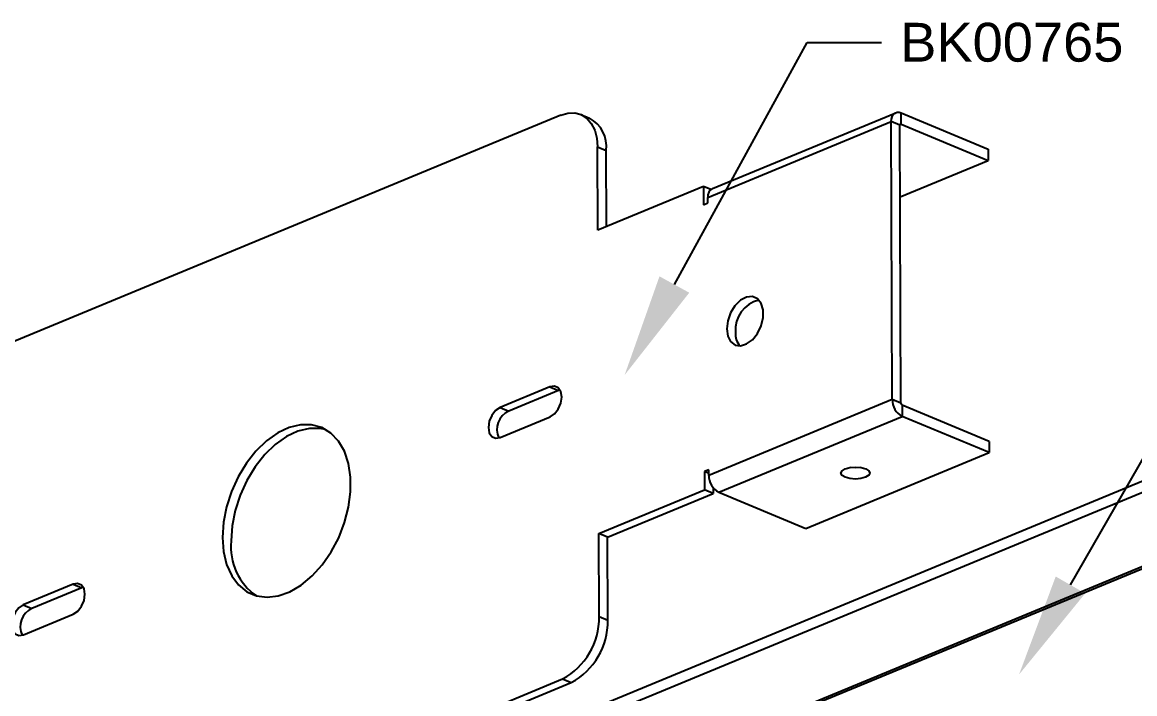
# Model space of a CAD drawing. Extents: x -1.2 to 24.5, y -10.7 to 0.
# Drawn here: x 14.34 to 19.73, y -6.88 to -3.63 of the extents above; entities that cross this region are included whole.
import ezdxf
from ezdxf import colors
from ezdxf.entities.mleader import LeaderData, LeaderLine
from ezdxf.math import Vec2, Vec3

# ---------------------------------------------------------------- set-up
doc = ezdxf.new("R2010")
doc.units = 0
doc.header["$LTSCALE"] = 0.5
doc.header["$MEASUREMENT"] = 0
doc.layers.add('Brackets', color=181, linetype='CONTINUOUS')
doc.layers.add('FAB DWG', color=221, linetype='CONTINUOUS')
doc.styles.get("Standard").update_dxf_attribs({"font": 'arial.ttf'})

msp = doc.modelspace()

# ---------------------------------------------------------------- linework, layer by layer
at = {"layer": 'Brackets', "linetype": 'Continuous', "transparency": 16777216}
for p, q in [((16.9476, -4.0805), (14.284, -5.1823)), ((17.0443, -4.0772), (17.0864, -4.0947)), ((17.6819, -4.4357), (18.5698, -4.0685)), ((18.5957, -4.1239), (18.5955, -4.0694)), ((18.5955, -4.0694), (19.0176, -4.2449)), ((17.6601, -4.4786), (18.548, -4.1113)), ((18.5524, -5.4575), (18.548, -4.1113)), ((18.5901, -4.1288), (18.548, -4.1113)), ((18.5945, -5.475), (18.5901, -4.1288)), ((18.5957, -4.1239), (18.5906, -4.126)), ((18.5957, -4.1239), (19.0178, -4.2993)), ((17.1272, -4.6372), (17.1259, -4.2346)), ((17.1259, -4.2346), (17.168, -4.2521)), ((17.1692, -4.6199), (17.168, -4.2521)), ((19.0176, -4.2449), (19.0178, -4.2993)), ((18.5912, -4.4758), (19.0178, -4.2993)), ((17.6387, -4.4256), (17.1272, -4.6372)), ((17.6387, -4.4256), (17.639, -4.5146)), ((17.6743, -4.4405), (17.6387, -4.4256)), ((17.639, -4.5146), (17.6602, -4.5058)), ((17.6602, -4.5058), (17.6601, -4.4786)), ((16.895, -5.3962), (16.6535, -5.4961)), ((16.9371, -5.4137), (16.6956, -5.5136)), ((16.895, -5.3962), (16.9371, -5.4137)), ((16.9438, -5.4114), (16.9371, -5.4137)), ((18.5524, -5.4575), (17.6645, -5.8248)), ((18.5945, -5.475), (18.5524, -5.4575)), ((18.6001, -5.4846), (18.6003, -5.539)), ((19.0223, -5.6601), (18.6001, -5.4846)), ((16.6535, -5.4961), (16.6956, -5.5136)), ((16.654, -5.6417), (16.8955, -5.5418)), ((17.7125, -5.9063), (18.6003, -5.539)), ((19.0225, -5.7145), (18.6003, -5.539)), ((15.9656, -7.8358), (21.3784, -5.5967)), ((21.3784, -5.6087), (15.9713, -7.8454)), ((19.0223, -5.6601), (19.0225, -5.7145)), ((18.1346, -6.0818), (19.0225, -5.7145)), ((19.9787, -5.764), (16.9274, -7.0262)), ((20.035, -5.7952), (16.9275, -7.0806)), ((17.6645, -5.7976), (17.6432, -5.8064)), ((17.6432, -5.8064), (17.6435, -5.8953)), ((17.6645, -5.8152), (17.6432, -5.8064)), ((17.6645, -5.8248), (17.6645, -5.7976)), ((17.132, -6.1068), (17.6435, -5.8953)), ((17.1741, -6.1243), (17.6856, -5.9128)), ((17.6856, -5.9128), (17.6435, -5.8953)), ((17.6855, -5.8844), (17.6856, -5.9128)), ((17.7125, -5.9063), (18.1346, -6.0818)), ((17.1334, -6.5095), (17.132, -6.1068)), ((17.1741, -6.1243), (17.132, -6.1068)), ((17.1754, -6.527), (17.1741, -6.1243)), ((14.5866, -6.3511), (14.3451, -6.451)), ((14.5866, -6.3511), (14.6287, -6.3686)), ((14.6287, -6.3686), (14.3872, -6.4685)), ((14.6354, -6.3663), (14.6287, -6.3686)), ((14.3451, -6.451), (14.3872, -6.4685)), ((14.3456, -6.5966), (14.5871, -6.4967)), ((17.1754, -6.527), (17.1334, -6.5095)), ((14.293, -7.9122), (16.9565, -6.8104)), ((14.3351, -7.9297), (16.9986, -6.8279)), ((16.9565, -6.8104), (16.9986, -6.8279))]:
    msp.add_line(p, q, dxfattribs=at)
at = {"layer": 'Brackets', "linetype": 'Continuous', "transparency": 16777216, "flags": 128}
for points in [[(16.9476, -4.0805), (16.9822, -4.0706), (17.0156, -4.0697), (17.0463, -4.078), (17.0733, -4.0952), (17.0955, -4.1205), (17.1121, -4.1531), (17.1223, -4.1916), (17.1259, -4.2346)], [(18.548, -4.1113), (18.5488, -4.0996), (18.5515, -4.0892), (18.5559, -4.0804), (18.5618, -4.0735), (18.569, -4.0688), (18.5772, -4.0665), (18.5862, -4.0667), (18.5955, -4.0694)], [(18.5901, -4.1288), (18.5902, -4.1274), (18.5905, -4.1262), (18.591, -4.1251), (18.5917, -4.1243), (18.5925, -4.1238), (18.5935, -4.1235), (18.5946, -4.1235), (18.5957, -4.1239)], [(17.7511, -5.1149), (17.756, -5.1499), (17.7701, -5.1771), (17.7917, -5.1935), (17.8185, -5.1975), (17.8476, -5.1885), (17.8759, -5.1676), (17.9003, -5.137), (17.9182, -5.1001), (17.9275, -5.0607), (17.9274, -5.0233), (17.9178, -4.9918), (17.8998, -4.9697), (17.8752, -4.9593), (17.8469, -4.9618), (17.8177, -4.977), (17.791, -5.0031), (17.7696, -5.0373), (17.7558, -5.076), (17.7511, -5.1149)], [(16.8955, -5.5418), (16.9172, -5.5272), (16.9356, -5.5038), (16.9478, -5.4751), (16.9521, -5.4455), (16.9476, -5.4194), (16.9352, -5.4009), (16.9168, -5.3927), (16.895, -5.3962)], [(16.6535, -5.4961), (16.6318, -5.5106), (16.6134, -5.534), (16.6011, -5.5627), (16.5969, -5.5924), (16.6013, -5.6185), (16.6137, -5.637), (16.6322, -5.6451), (16.654, -5.6417)], [(15.3095, -6.1249), (15.3148, -6.1939), (15.3298, -6.2566), (15.3542, -6.3109), (15.3871, -6.3551), (15.4276, -6.3878), (15.4742, -6.4079), (15.5255, -6.4147), (15.5799, -6.4081), (15.6355, -6.3883), (15.6907, -6.3559), (15.7436, -6.3119), (15.7926, -6.2578), (15.836, -6.1953), (15.8724, -6.1264), (15.9008, -6.0533), (15.9202, -5.9784), (15.9299, -5.904), (15.9297, -5.8327), (15.9195, -5.7666), (15.8997, -5.7078), (15.8709, -5.6584), (15.8341, -5.6198), (15.7904, -5.5933), (15.7412, -5.5798), (15.6881, -5.5796), (15.6329, -5.5929), (15.5773, -5.6191), (15.523, -5.6575), (15.4719, -5.7067), (15.4255, -5.7653), (15.3854, -5.8312), (15.3528, -5.9025), (15.3289, -5.9768), (15.3143, -6.0518), (15.3095, -6.1249)], [(15.8087, -5.6025), (15.7833, -5.5973), (15.7302, -5.5971), (15.675, -5.6104), (15.6194, -5.6366), (15.5651, -5.675), (15.514, -5.7242), (15.4676, -5.7828), (15.4275, -5.8487), (15.3949, -5.92), (15.371, -5.9943), (15.3564, -6.0693), (15.3516, -6.1424)], [(18.4238, -5.8338), (18.401, -5.8401), (18.3742, -5.8424), (18.3474, -5.8402), (18.3248, -5.8339), (18.3097, -5.8245), (18.3045, -5.8134), (18.31, -5.8023), (18.3252, -5.7929), (18.348, -5.7865), (18.3748, -5.7843), (18.4016, -5.7865), (18.4242, -5.7928), (18.4393, -5.8022), (18.4445, -5.8133), (18.4391, -5.8244), (18.4238, -5.8338)], [(18.3988, -5.7861), (18.374, -5.788), (18.35, -5.7862)], [(14.5871, -6.4967), (14.6088, -6.4821), (14.6272, -6.4587), (14.6394, -6.43), (14.6436, -6.4004), (14.6392, -6.3743), (14.6268, -6.3558), (14.6083, -6.3476), (14.5866, -6.3511)], [(14.3451, -6.451), (14.3234, -6.4655), (14.305, -6.4889), (14.2927, -6.5176), (14.2885, -6.5473), (14.2929, -6.5734), (14.3053, -6.5919), (14.3238, -6.6), (14.3456, -6.5966)]]:
    msp.add_lwpolyline(points, dxfattribs=at)
at = {"layer": 'Brackets', "linetype": 'Continuous', "transparency": 16777216}
for centre, radius, start, end in [((17.0119, -4.2331), 0.1573, 353.0929, 61.7198), ((17.7022, -4.473), 0.0424, 118.5035, 187.5068), ((17.9409, -5.1204), 0.1481, 103.2212, 184.6487), ((17.8832, -5.1388), 0.0902, 175.9804, 220.7996), ((18.6442, -5.4584), 0.0918, 179.4545, 241.4411), ((18.6053, -5.4751), 0.0108, 179.4553, 241.4403), ((16.7382, -5.6035), 0.0995, 115.3258, 203.9569), ((17.7564, -5.8256), 0.0918, 179.4545, 241.4411), ((15.6379, -6.1714), 0.2877, 174.2279, 235.2613), ((14.4298, -6.5584), 0.0995, 115.3262, 203.9563), ((16.7972, -6.5144), 0.3362, 298.2881, 0.8388), ((16.8393, -6.5319), 0.3362, 298.2881, 0.8388)]:
    msp.add_arc(centre, radius, start, end, dxfattribs=at)

# ---------------------------------------------------------------- leaders
at = {"layer": 'FAB DWG', "transparency": 16777216}
ml = msp.add_multileader_mtext('Standard', dxfattribs=at)
ml.set_content('BK00765', color=256)
ml.set_leader_properties()
ml.build(insert=Vec2(0, 0))
ml.multileader.update_dxf_attribs({"dogleg_length": 0.18, "arrow_head_size": 0.5})
ctx = ml.context
ctx.base_point, ctx.char_height, ctx.arrow_head_size, ctx.landing_gap_size, ctx.plane_origin = Vec3(18.5014, -3.729), 0.188, 0.5, 0.09, Vec3(30.782, -0.9903)
notes = []
notes.append((ctx, [(1, (1, 1, 0), (18.1414, -3.729), (1, 0), 0.36, [(0, [(17.2569, -5.3388)], 0, [])])]))
ctx.mtext.insert, ctx.mtext.flow_direction = Vec3(18.5914, -3.6334), 5
ml = msp.add_multileader_mtext('Standard', dxfattribs=at)
ml.set_content('BK00764', color=256)
ml.set_leader_properties()
ml.build(insert=Vec2(0, 0))
ml.multileader.update_dxf_attribs({"dogleg_length": 0.18, "arrow_head_size": 0.5})
ctx = ml.context
ctx.base_point, ctx.char_height, ctx.arrow_head_size, ctx.landing_gap_size, ctx.plane_origin = Vec3(20.6126, -4.8973), 0.188, 0.5, 0.09, Vec3(33.626, -2.656)
notes.append((ctx, [(1, (1, 1, 0), (20.2526, -4.8973), (1, 0), 0.36, [(0, [(19.1666, -6.789)], 0, [])])]))
ctx.mtext.insert, ctx.mtext.flow_direction = Vec3(20.7026, -4.8017), 5
for ctx, leaders in notes:
    for number, flags, end, landing, length, lines in leaders:
        leader = LeaderData()
        leader.index, (leader.has_last_leader_line, leader.has_dogleg_vector, leader.attachment_direction) = number, flags
        leader.last_leader_point, leader.dogleg_vector, leader.dogleg_length = Vec3(end), Vec3(landing), length
        for number, points, colour, breaks in lines:
            line = LeaderLine()
            line.index, line.vertices, line.color, line.breaks = number, Vec3.list(points), colors.encode_raw_color(colour), breaks
            leader.lines.append(line)
        ctx.leaders.append(leader)

doc.saveas('drawing.dxf')
